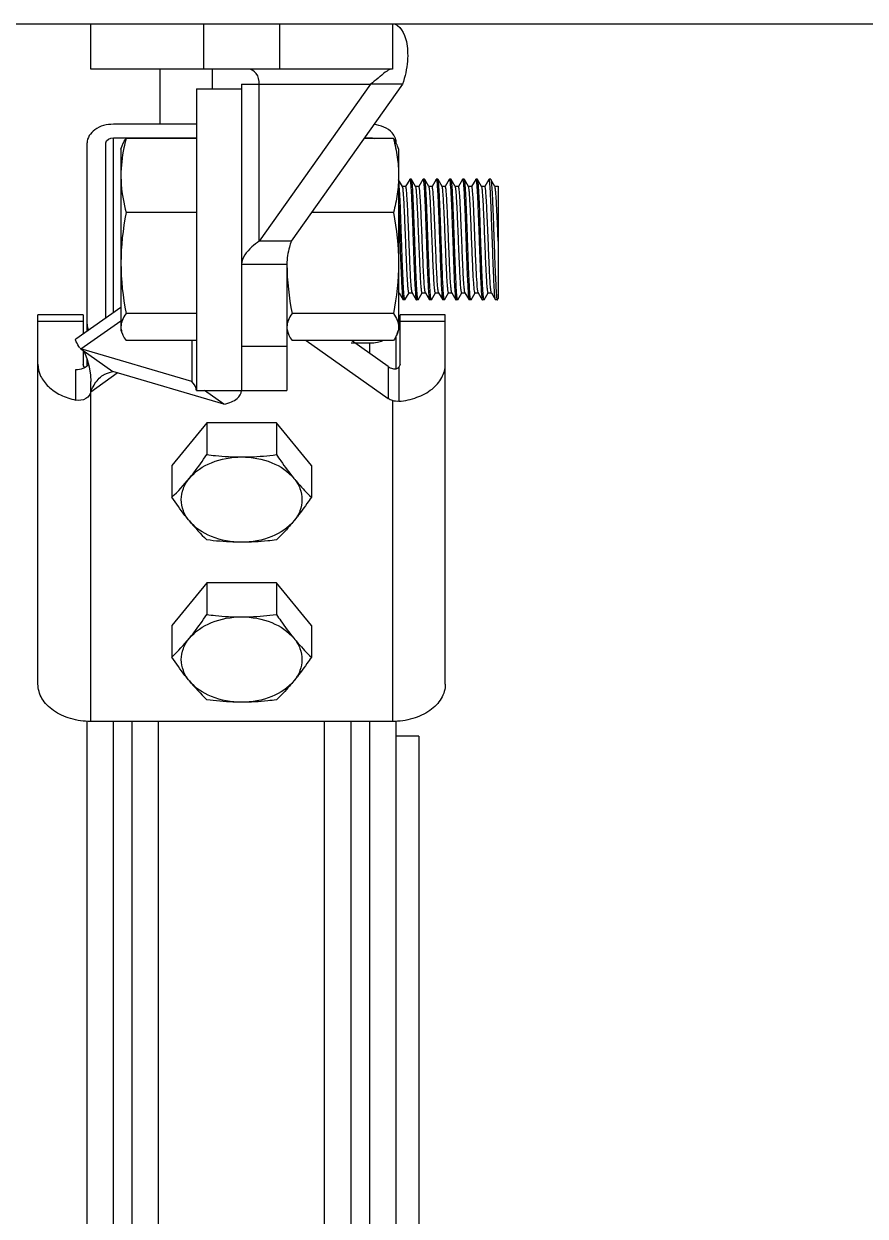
# Model space of a CAD drawing. Extents: x 69728788 to 150676229, y 20333219 to 43663798.
# Drawn here: x 75256178 to 75257111, y 20698950 to 20700272 of the extents above; entities that cross this region are included whole.
import ezdxf

# ---------------------------------------------------------------- set-up
doc = ezdxf.new("R2010")
doc.units = 0
doc.header["$LTSCALE"] = 1000
doc.header["$MEASUREMENT"] = 0
doc.layers.get('0').update_dxf_attribs({"linetype": 'CONTINUOUS'})
doc.layers.add('BZ', color=8, linetype='CONTINUOUS')

# ---------------------------------------------------------------- blocks, each defined once
blk = doc.blocks.new('gfhhrryyfd')
at = {"linetype": 'Continuous'}
for p, q in [((3687307.1, -1749956.2), (3687307.1, -1749906)), ((3687307.1, -1749906), (3687641.6, -1749906)), ((3687432.5, -1749956.2), (3687432.5, -1749906)), ((3687516.2, -1749906), (3687516.2, -1749956.2)), ((3687641.6, -1749906), (3687641.6, -1749956.2)), ((3687641.6, -1749956.2), (3687307.1, -1749956.2)), ((3687383.5, -1749956.2), (3687383.5, -1750017.5)), ((3687441.5, -1749956.2), (3687441.5, -1749978.1)), ((3687424.1, -1749978.1), (3687424.1, -1750312.6)), ((3687424.1, -1749978.1), (3687474.3, -1749978.1)), ((3687474.3, -1749972.9), (3687474.3, -1750312.6)), ((3687474.3, -1749972.9), (3687617.1, -1749972.9)), ((3687617.1, -1749972.9), (3687493.9, -1750147.1)), ((3687493.9, -1750147.1), (3687493.9, -1749972.9)), ((3687652.6, -1749972.9), (3687529.4, -1750147.1)), ((3687652.6, -1749972.9), (3687617.1, -1749972.9)), ((3687424.1, -1750017.5), (3687332.1, -1750017.5)), ((3687332.1, -1750226.2), (3687332.1, -1750032.3)), ((3687332.1, -1750032.3), (3687424.1, -1750032.3)), ((3687424.1, -1750033.4), (3687346.2, -1750033.4)), ((3687642.6, -1750033.4), (3687609.8, -1750033.4)), ((3687610.6, -1750032.3), (3687616.5, -1750032.3)), ((3687616.5, -1750033.4), (3687616.5, -1750032.3)), ((3687302.9, -1750246.9), (3687302.9, -1750038.2)), ((3687323.8, -1750232.1), (3687323.8, -1750038.2)), ((3687340.5, -1750045), (3687341.9, -1750041.3)), ((3687340.5, -1750045), (3687340.5, -1750245.7)), ((3687646.9, -1750041.3), (3687648.3, -1750045)), ((3687648.3, -1750045), (3687648.3, -1750245.7)), ((3687652.6, -1750086.4), (3687648.3, -1750078.9)), ((3687652.7, -1750086.5), (3687652.6, -1750086.4)), ((3687656.2, -1750086.4), (3687652.6, -1750086.4)), ((3687652.8, -1750086.8), (3687652.7, -1750086.5)), ((3687660.6, -1750078.6), (3687656.1, -1750086.4)), ((3687660.6, -1750078.6), (3687660.8, -1750078.4)), ((3687662.6, -1750078.4), (3687660.8, -1750078.4)), ((3687662.7, -1750078.6), (3687662.6, -1750078.4)), ((3687667.2, -1750086.4), (3687662.7, -1750078.6)), ((3687667.3, -1750086.5), (3687667.2, -1750086.4)), ((3687670.8, -1750086.4), (3687667.2, -1750086.4)), ((3687675.2, -1750078.6), (3687670.7, -1750086.4)), ((3687675.2, -1750078.6), (3687675.4, -1750078.4)), ((3687677.2, -1750078.4), (3687675.4, -1750078.4)), ((3687677.4, -1750078.6), (3687677.2, -1750078.4)), ((3687681.9, -1750086.4), (3687677.4, -1750078.6)), ((3687681.9, -1750086.5), (3687681.9, -1750086.4)), ((3687685.4, -1750086.4), (3687681.9, -1750086.4)), ((3687689.9, -1750078.6), (3687685.4, -1750086.4)), ((3687689.9, -1750078.6), (3687690, -1750078.4)), ((3687691.8, -1750078.4), (3687690, -1750078.4)), ((3687692, -1750078.6), (3687691.8, -1750078.4)), ((3687696.5, -1750086.4), (3687692, -1750078.6)), ((3687696.6, -1750086.5), (3687696.5, -1750086.4)), ((3687700.1, -1750086.4), (3687696.5, -1750086.4)), ((3687696.6, -1750086.7), (3687696.6, -1750086.5)), ((3687704.5, -1750078.6), (3687700, -1750086.4)), ((3687704.5, -1750078.6), (3687704.7, -1750078.4)), ((3687706.5, -1750078.4), (3687704.7, -1750078.4)), ((3687706.6, -1750078.6), (3687706.5, -1750078.4)), ((3687711.1, -1750086.4), (3687706.6, -1750078.6)), ((3687711.2, -1750086.5), (3687711.1, -1750086.4)), ((3687714.7, -1750086.4), (3687711.1, -1750086.4)), ((3687719.2, -1750078.6), (3687714.6, -1750086.4)), ((3687719.2, -1750078.6), (3687719.3, -1750078.4)), ((3687721.1, -1750078.4), (3687719.3, -1750078.4)), ((3687721.3, -1750078.6), (3687721.1, -1750078.4)), ((3687725.8, -1750086.4), (3687721.3, -1750078.6)), ((3687725.8, -1750086.5), (3687725.8, -1750086.4)), ((3687729.3, -1750086.4), (3687725.8, -1750086.4)), ((3687733.8, -1750078.6), (3687729.3, -1750086.4)), ((3687733.8, -1750078.6), (3687733.9, -1750078.4)), ((3687735.8, -1750078.4), (3687733.9, -1750078.4)), ((3687735.9, -1750078.6), (3687735.8, -1750078.4)), ((3687740.4, -1750086.4), (3687735.9, -1750078.6)), ((3687740.5, -1750086.5), (3687740.4, -1750086.4)), ((3687744, -1750086.4), (3687740.4, -1750086.4)), ((3687748.4, -1750078.6), (3687743.9, -1750086.4)), ((3687748.6, -1750078.4), (3687748.4, -1750078.6)), ((3687750.4, -1750078.4), (3687748.6, -1750078.4)), ((3687750.4, -1750078.4), (3687750.5, -1750078.6)), ((3687755, -1750086.4), (3687750.5, -1750078.6)), ((3687750.5, -1750078.6), (3687750.6, -1750078.7)), ((3687755.1, -1750086.5), (3687755, -1750086.4)), ((3687758.6, -1750086.4), (3687755, -1750086.4)), ((3687758.7, -1750086.1), (3687758.6, -1750086.3)), ((3687758.7, -1750086.4), (3687758.6, -1750086.4)), ((3687758.7, -1750086.1), (3687758.7, -1750210.7)), ((3687424.1, -1750115.4), (3687346.2, -1750115.4)), ((3687642.6, -1750115.4), (3687551.9, -1750115.4)), ((3687529.4, -1750147.1), (3687493.9, -1750147.1)), ((3687524.5, -1750172.8), (3687474.3, -1750172.8)), ((3687524.5, -1750172.8), (3687524.5, -1750312.6)), ((3687648.3, -1750204.3), (3687648.8, -1750204.3)), ((3687648.7, -1750204.2), (3687648.8, -1750204.3)), ((3687648.8, -1750204.3), (3687653.3, -1750212.1)), ((3687655.4, -1750212.1), (3687659.9, -1750204.3)), ((3687659.8, -1750204.3), (3687663.4, -1750204.3)), ((3687663.3, -1750204.2), (3687663.2, -1750204)), ((3687663.3, -1750204.2), (3687663.4, -1750204.3)), ((3687663.4, -1750204.3), (3687667.9, -1750212.1)), ((3687670, -1750212.1), (3687674.5, -1750204.3)), ((3687674.5, -1750204.3), (3687678, -1750204.3)), ((3687678, -1750204.2), (3687678, -1750204.3)), ((3687678, -1750204.3), (3687682.6, -1750212.1)), ((3687684.7, -1750212.1), (3687689.2, -1750204.3)), ((3687689.1, -1750204.3), (3687692.7, -1750204.3)), ((3687692.6, -1750204.2), (3687692.7, -1750204.3)), ((3687692.7, -1750204.3), (3687697.2, -1750212.1)), ((3687699.3, -1750212.1), (3687703.8, -1750204.3)), ((3687703.7, -1750204.3), (3687707.3, -1750204.3)), ((3687707.2, -1750204.2), (3687707.3, -1750204.3)), ((3687707.3, -1750204.3), (3687711.8, -1750212.1)), ((3687713.9, -1750212.1), (3687718.4, -1750204.3)), ((3687718.4, -1750204.3), (3687721.9, -1750204.3)), ((3687721.9, -1750204.2), (3687721.9, -1750204.3)), ((3687721.9, -1750204.3), (3687726.5, -1750212.1)), ((3687728.6, -1750212.1), (3687733.1, -1750204.3)), ((3687733, -1750204.3), (3687736.6, -1750204.3)), ((3687736.5, -1750204.2), (3687736.1, -1750202.4)), ((3687736.5, -1750204.2), (3687736.6, -1750204.3)), ((3687736.6, -1750204.3), (3687741.1, -1750212.1)), ((3687743.2, -1750212.1), (3687747.7, -1750204.3)), ((3687747.6, -1750204.3), (3687751.2, -1750204.3)), ((3687751.1, -1750204.2), (3687751.2, -1750204.3)), ((3687751.2, -1750204.3), (3687755.7, -1750212.1)), ((3687290.5, -1750255.6), (3687340.5, -1750220.3)), ((3687653.3, -1750212.1), (3687653.4, -1750212.3)), ((3687655.3, -1750212.3), (3687653.4, -1750212.3)), ((3687655.4, -1750212.1), (3687655.3, -1750212.3)), ((3687667.9, -1750212.1), (3687668.1, -1750212.3)), ((3687669.9, -1750212.3), (3687668.1, -1750212.3)), ((3687670, -1750212.1), (3687669.9, -1750212.3)), ((3687682.6, -1750212.1), (3687682.7, -1750212.3)), ((3687684.5, -1750212.3), (3687682.7, -1750212.3)), ((3687684.7, -1750212.1), (3687684.5, -1750212.3)), ((3687697.2, -1750212.1), (3687697.3, -1750212.3)), ((3687699.2, -1750212.3), (3687697.3, -1750212.3)), ((3687699.3, -1750212.1), (3687699.2, -1750212.3)), ((3687711.8, -1750212.1), (3687712, -1750212.3)), ((3687713.8, -1750212.3), (3687712, -1750212.3)), ((3687713.9, -1750212.1), (3687713.8, -1750212.3)), ((3687726.5, -1750212.1), (3687726.6, -1750212.3)), ((3687728.4, -1750212.3), (3687726.6, -1750212.3)), ((3687728.6, -1750212.1), (3687728.4, -1750212.3)), ((3687741.1, -1750212.1), (3687741.2, -1750212.3)), ((3687743.1, -1750212.3), (3687741.2, -1750212.3)), ((3687743.2, -1750212.1), (3687743.1, -1750212.3)), ((3687757.7, -1750212.3), (3687755.9, -1750212.3)), ((3687757.7, -1750212.3), (3687757.9, -1750212.1)), ((3687757.9, -1750212.1), (3687758.7, -1750210.7)), ((3687248.5, -1750638.5), (3687248.5, -1750229)), ((3687298.7, -1750229), (3687248.5, -1750229)), ((3687298.7, -1750229), (3687298.7, -1750249.8)), ((3687424.1, -1750227.3), (3687346.2, -1750227.3)), ((3687642.6, -1750227.3), (3687530.2, -1750227.3)), ((3687649.9, -1750283.6), (3687649.9, -1750229)), ((3687700.1, -1750229), (3687649.9, -1750229)), ((3687700.1, -1750638.5), (3687700.1, -1750229)), ((3687298.7, -1750236.3), (3687248.5, -1750236.3)), ((3687296.1, -1750266.7), (3687340.5, -1750235.3)), ((3687340.5, -1750245.7), (3687341.9, -1750249.4)), ((3687524.5, -1750245.7), (3687525.9, -1750249.4)), ((3687646.9, -1750249.4), (3687648.3, -1750245.7)), ((3687700.1, -1750236.3), (3687649.9, -1750236.3)), ((3687424.1, -1750257.3), (3687346.2, -1750257.3)), ((3687419.2, -1750257.3), (3687419.2, -1750302.8)), ((3687642.6, -1750257.3), (3687530.2, -1750257.3)), ((3687545.8, -1750257.3), (3687636.7, -1750321.6)), ((3687595.6, -1750260), (3687616.5, -1750260)), ((3687636.7, -1750286.1), (3687596, -1750257.3)), ((3687616.5, -1750271.8), (3687616.5, -1750260)), ((3687645.8, -1750288.5), (3687645.8, -1750252)), ((3687296.1, -1750266.7), (3687331.5, -1750291.8)), ((3687419.2, -1750302.8), (3687296.1, -1750266.7)), ((3687298.7, -1750268.6), (3687298.7, -1750283.6)), ((3687474.3, -1750263.6), (3687524.5, -1750263.6)), ((3687302.9, -1750285.5), (3687302.9, -1750278.1)), ((3687302.9, -1750278.2), (3687305.2, -1750286.5)), ((3687636.7, -1750286.1), (3687636.7, -1750321.6)), ((3687290.4, -1750323.3), (3687290.4, -1750289.5)), ((3687307, -1750314.1), (3687336.4, -1750293.3)), ((3687454.7, -1750327.9), (3687331.5, -1750291.8)), ((3687648.5, -1750286.9), (3687648.5, -1750324.7)), ((3687307, -1750679.9), (3687307, -1750302.8)), ((3687424.1, -1750312.6), (3687524.5, -1750312.6)), ((3687454.7, -1750327.9), (3687433.1, -1750312.6)), ((3687641.6, -1750324), (3687641.6, -1750679.9)), ((3687435.7, -1750348.7), (3687397.1, -1750396)), ((3687435.7, -1750348.7), (3687435.7, -1750383.9)), ((3687512.9, -1750348.7), (3687435.7, -1750348.7)), ((3687512.9, -1750348.7), (3687512.9, -1750383.9)), ((3687551.6, -1750396), (3687512.9, -1750348.7)), ((3687397.1, -1750396), (3687397.1, -1750431.2)), ((3687551.6, -1750396), (3687551.6, -1750431.2)), ((3687435.7, -1750526.1), (3687397.1, -1750573.4)), ((3687435.7, -1750526.1), (3687435.7, -1750561.3)), ((3687512.9, -1750526.1), (3687435.7, -1750526.1)), ((3687512.9, -1750526.1), (3687512.9, -1750561.3)), ((3687551.6, -1750573.4), (3687512.9, -1750526.1)), ((3687397.1, -1750573.4), (3687397.1, -1750608.6)), ((3687551.6, -1750573.4), (3687551.6, -1750608.6)), ((3687302.9, -1752588), (3687302.9, -1750679.9)), ((3687641.6, -1750679.9), (3687307, -1750679.9)), ((3687332.1, -1752588.9), (3687332.1, -1750679.9)), ((3687353, -1752588.9), (3687353, -1750679.9)), ((3687382.3, -1752588.9), (3687382.3, -1750679.9)), ((3687566.3, -1752588.9), (3687566.3, -1750679.9)), ((3687595.6, -1752588.9), (3687595.6, -1750679.9)), ((3687616.5, -1752588.9), (3687616.5, -1750679.9)), ((3687645.8, -1752588), (3687645.8, -1750679.9)), ((3687670.9, -1750696.2), (3687645.8, -1750696.2)), ((3687670.9, -1750696.2), (3687670.9, -1752528.3))]:
    blk.add_line(p, q, dxfattribs=at)
for points in [[(3687299.1, -1750268.9), (3687300.4, -1750271.5), (3687302.9, -1750278.2)], [(3687305.2, -1750286.5), (3687306.7, -1750295.9), (3687307, -1750302.8)]]:
    blk.add_lwpolyline(points, dxfattribs=at)
for centre, radius, start, end in [((3687629.8, -1750038.5), 16, 17.8947, 22.1691), ((3687358.6, -1750220), 78, 215.5714, 216.7651), ((3687291.8, -1750270.9), 18.4, 292.244, 297.8329), ((3687292.3, -1750271.9), 17.3, 297.8753, 299.7704), ((3687229.6, -1750257.7), 241.1, 313.9914, 320.7735), ((3687603.2, -1750305), 241.1, 219.2265, 226.0086), ((3687229.6, -1750435.1), 241.1, 313.9914, 320.7735), ((3687603.2, -1750482.4), 241.1, 219.2265, 226.0086)]:
    blk.add_arc(centre, radius, start, end, dxfattribs=at)
for points, knots in [([(3687641.6, -1749906), (3687649.9, -1749906), (3687656.9, -1749921.4), (3687658.5, -1749936), (3687658.3, -1749952.3), (3687655.5, -1749964.7), (3687652.6, -1749972.9)], [0, 0, 0, 0, 0.34128, 0.481725, 0.640517, 1, 1, 1, 1]), ([(3687493.9, -1749972.9), (3687493.9, -1749968.8), (3687492.4, -1749961.2), (3687485.3, -1749956.2), (3687482.1, -1749956.2)], [0, 0, 0, 0, 0.55976, 1, 1, 1, 1]), ([(3687641.6, -1749956.2), (3687639.4, -1749956.2), (3687634.3, -1749958.7), (3687630.3, -1749962.3), (3687627.9, -1749964.4)], [0, 0, 0, 0, 0.400704, 1, 1, 1, 1]), ([(3687627.9, -1749964.4), (3687627.1, -1749965), (3687623.6, -1749968), (3687620, -1749970.8), (3687617.1, -1749972.9)], [0, 0, 0, 0, 0.226541, 1, 1, 1, 1]), ([(3687332.1, -1750017.5), (3687324.9, -1750017.5), (3687311.6, -1750020.2), (3687302.9, -1750032.5), (3687302.9, -1750038.2)], [0, 0, 0, 0, 0.559767, 1, 1, 1, 1]), ([(3687644.6, -1750032.5), (3687643.8, -1750030.5), (3687638.4, -1750022.3), (3687628.3, -1750018.5), (3687620.9, -1750017.7)], [0, 0, 0, 0, 0.221061, 1, 1, 1, 1]), ([(3687346.2, -1750033.4), (3687345.3, -1750036.8), (3687342.1, -1750050.2), (3687340.5, -1750064.1), (3687340.5, -1750074.4)], [0, 0, 0, 0, 0.252048, 1, 1, 1, 1]), ([(3687341.8, -1750041.4), (3687342.1, -1750040.7), (3687343.2, -1750037.9), (3687344.8, -1750035.3), (3687346.2, -1750033.4)], [0, 0, 0, 0, 0.238306, 1, 1, 1, 1]), ([(3687647, -1750041.4), (3687646.7, -1750040.7), (3687645.6, -1750037.9), (3687644, -1750035.3), (3687642.6, -1750033.4)], [0, 0, 0, 0, 0.238306, 1, 1, 1, 1]), ([(3687642.6, -1750033.4), (3687644.4, -1750040.1), (3687647.2, -1750053.7), (3687648.3, -1750067.5), (3687648.3, -1750074.4)], [0, 0, 0, 0, 0.502209, 1, 1, 1, 1]), ([(3687645.8, -1750038.2), (3687645.8, -1750037.4), (3687645.6, -1750035.9), (3687645.3, -1750034.3), (3687645, -1750033.6)], [0, 0, 0, 0, 0.496614, 1, 1, 1, 1]), ([(3687340.5, -1750074.4), (3687340.5, -1750077.8), (3687341, -1750091.6), (3687343.6, -1750105.3), (3687346.2, -1750115.4)], [0, 0, 0, 0, 0.248826, 1, 1, 1, 1]), ([(3687648.3, -1750074.4), (3687648.3, -1750081.3), (3687647.2, -1750095.1), (3687644.4, -1750108.6), (3687642.6, -1750115.4)], [0, 0, 0, 0, 0.497791, 1, 1, 1, 1]), ([(3687653.4, -1750192.7), (3687652.9, -1750182.1), (3687652.3, -1750165.3), (3687651.5, -1750142.6), (3687650.9, -1750124.9), (3687650.3, -1750108.8), (3687649.7, -1750095.5), (3687649.1, -1750086.6), (3687648.7, -1750081.6), (3687648.4, -1750079.8), (3687648.3, -1750079.2)], [0, 0, 0, 0, 0.280313, 0.441626, 0.601058, 0.746568, 0.867171, 0.953784, 0.982215, 1, 1, 1, 1]), ([(3687659.8, -1750204.3), (3687659.7, -1750204.3), (3687659.5, -1750203.8), (3687659.3, -1750203.1), (3687659.1, -1750201.8), (3687658.9, -1750200), (3687658.7, -1750197.7), (3687658.4, -1750193.7), (3687658, -1750187.7), (3687657.6, -1750179.5), (3687657.2, -1750170), (3687656.7, -1750159.6), (3687656.3, -1750148.7), (3687655.9, -1750137.7), (3687655.4, -1750127), (3687655, -1750116.9), (3687654.6, -1750107.9), (3687654.1, -1750100.2), (3687653.7, -1750094.1), (3687653.3, -1750089.8), (3687653, -1750087.5), (3687652.8, -1750086.8)], [0, 0, 0, 0, 0.002911, 0.009851, 0.021077, 0.036552, 0.056152, 0.079719, 0.137881, 0.208992, 0.29053, 0.379595, 0.473019, 0.567477, 0.659607, 0.74613, 0.82397, 0.89036, 0.94295, 0.979899, 1, 1, 1, 1]), ([(3687663.2, -1750204), (3687663, -1750203.3), (3687662.7, -1750201.2), (3687662.3, -1750197), (3687661.9, -1750191), (3687661.4, -1750183.3), (3687661, -1750174.3), (3687660.6, -1750164.2), (3687660.1, -1750153.5), (3687659.7, -1750142.4), (3687659.3, -1750131.5), (3687658.8, -1750121), (3687658.4, -1750111.5), (3687658, -1750103.1), (3687657.6, -1750097.1), (3687657.3, -1750093.1), (3687657.1, -1750090.8), (3687656.9, -1750088.9), (3687656.6, -1750087.6), (3687656.5, -1750086.9), (3687656.3, -1750086.4), (3687656.2, -1750086.4)], [0, 0, 0, 0, 0.018814, 0.054691, 0.106467, 0.172314, 0.249877, 0.336373, 0.428694, 0.52352, 0.617441, 0.707082, 0.789219, 0.860904, 0.919566, 0.943342, 0.96312, 0.978736, 0.990065, 0.997067, 1, 1, 1, 1]), ([(3687660.8, -1750078.4), (3687660.8, -1750078.4), (3687661, -1750078.8), (3687661.1, -1750079.3), (3687661.3, -1750080.2), (3687661.5, -1750082.1), (3687661.8, -1750085.3), (3687662.2, -1750090.1), (3687662.5, -1750096.1), (3687662.8, -1750103.2), (3687663.2, -1750111.2), (3687663.6, -1750123.2), (3687664.2, -1750139), (3687664.8, -1750158), (3687665.5, -1750176), (3687666, -1750187.4), (3687666.2, -1750192.7)], [0, 0, 0, 0, 0.00218, 0.007156, 0.015174, 0.026244, 0.057342, 0.099842, 0.152844, 0.215209, 0.285592, 0.362474, 0.528996, 0.700446, 0.862075, 1, 1, 1, 1]), ([(3687668.1, -1750192.7), (3687667.8, -1750187.6), (3687667.3, -1750176.5), (3687666.7, -1750159), (3687666.1, -1750140.4), (3687665.4, -1750122.3), (3687664.9, -1750108.1), (3687664.4, -1750098), (3687664.1, -1750091.8), (3687663.8, -1750086.8), (3687663.5, -1750082.9), (3687663.1, -1750080.3), (3687662.9, -1750078.9), (3687662.7, -1750078.6)], [0, 0, 0, 0, 0.134252, 0.291372, 0.458537, 0.622096, 0.768683, 0.831794, 0.886343, 0.931217, 0.965509, 0.98855, 1, 1, 1, 1]), ([(3687674.5, -1750204.3), (3687674.3, -1750204.3), (3687674.1, -1750203.8), (3687674, -1750203.1), (3687673.7, -1750201.7), (3687673.5, -1750199.9), (3687673.3, -1750197.5), (3687673, -1750193.4), (3687672.6, -1750187.2), (3687672.2, -1750178.7), (3687671.8, -1750169), (3687671.3, -1750158.4), (3687670.9, -1750147.3), (3687670.4, -1750136.2), (3687670, -1750125.4), (3687669.6, -1750115.3), (3687669.1, -1750106.3), (3687668.7, -1750098.8), (3687668.3, -1750093), (3687667.9, -1750089.3), (3687667.6, -1750087.4), (3687667.4, -1750086.7), (3687667.3, -1750086.5)], [0, 0, 0, 0, 0.002979, 0.01011, 0.021658, 0.037569, 0.057721, 0.081935, 0.141647, 0.214533, 0.297928, 0.388772, 0.483731, 0.57932, 0.672029, 0.758454, 0.835426, 0.900125, 0.95019, 0.983823, 0.99411, 1, 1, 1, 1]), ([(3687678, -1750204.2), (3687677.8, -1750204), (3687677.7, -1750203.3), (3687677.3, -1750201.4), (3687677, -1750197.7), (3687676.6, -1750191.9), (3687676.1, -1750184.4), (3687675.7, -1750175.4), (3687675.3, -1750165.3), (3687674.8, -1750154.5), (3687674.4, -1750143.4), (3687673.9, -1750132.3), (3687673.5, -1750121.7), (3687673.1, -1750112), (3687672.6, -1750103.5), (3687672.3, -1750097.3), (3687671.9, -1750093.2), (3687671.7, -1750090.8), (3687671.5, -1750089), (3687671.3, -1750087.6), (3687671.1, -1750086.9), (3687670.9, -1750086.4), (3687670.8, -1750086.4)], [0, 0, 0, 0, 0.005873, 0.016149, 0.049758, 0.099805, 0.164491, 0.241456, 0.327881, 0.420594, 0.516191, 0.611162, 0.702019, 0.785427, 0.858327, 0.918049, 0.942268, 0.962424, 0.978339, 0.989888, 0.997021, 1, 1, 1, 1]), ([(3687675.4, -1750078.4), (3687675.5, -1750078.4), (3687675.6, -1750078.8), (3687675.8, -1750079.3), (3687675.9, -1750080.2), (3687676.2, -1750082.1), (3687676.5, -1750085.3), (3687676.8, -1750090.1), (3687677.1, -1750096.1), (3687677.5, -1750103.2), (3687677.8, -1750111.2), (3687678.3, -1750123.2), (3687678.8, -1750139), (3687679.5, -1750158), (3687680.1, -1750176), (3687680.6, -1750187.4), (3687680.9, -1750192.7)], [0, 0, 0, 0, 0.002174, 0.007143, 0.015154, 0.026218, 0.057307, 0.099799, 0.152794, 0.215155, 0.285537, 0.362422, 0.52895, 0.70041, 0.86206, 1, 1, 1, 1]), ([(3687682.7, -1750192.7), (3687682.4, -1750187.6), (3687682, -1750176.5), (3687681.3, -1750159), (3687680.7, -1750140.4), (3687680.1, -1750122.3), (3687679.5, -1750108.1), (3687679, -1750098), (3687678.7, -1750091.8), (3687678.4, -1750086.8), (3687678.1, -1750082.9), (3687677.7, -1750080.3), (3687677.6, -1750078.9), (3687677.4, -1750078.6)], [0, 0, 0, 0, 0.134248, 0.291362, 0.458527, 0.622086, 0.768676, 0.831791, 0.886342, 0.931217, 0.965509, 0.988549, 1, 1, 1, 1]), ([(3687689.1, -1750204.3), (3687689, -1750204.3), (3687688.8, -1750203.8), (3687688.6, -1750203.1), (3687688.4, -1750201.7), (3687688.2, -1750199.9), (3687688, -1750197.5), (3687687.6, -1750193.4), (3687687.3, -1750187.2), (3687686.8, -1750178.7), (3687686.4, -1750169), (3687686, -1750158.4), (3687685.5, -1750147.3), (3687685.1, -1750136.2), (3687684.6, -1750125.4), (3687684.2, -1750115.3), (3687683.8, -1750106.3), (3687683.3, -1750098.8), (3687682.9, -1750093), (3687682.6, -1750089.3), (3687682.2, -1750087.4), (3687682.1, -1750086.7), (3687681.9, -1750086.5)], [0, 0, 0, 0, 0.002978, 0.01011, 0.021657, 0.037569, 0.057721, 0.081935, 0.141646, 0.214533, 0.297927, 0.388772, 0.483732, 0.579321, 0.67203, 0.758455, 0.835427, 0.900125, 0.95019, 0.983823, 0.994113, 1, 1, 1, 1]), ([(3687692.6, -1750204.2), (3687692.5, -1750204), (3687692.3, -1750203.3), (3687692, -1750201.4), (3687691.6, -1750197.7), (3687691.2, -1750191.9), (3687690.8, -1750184.4), (3687690.3, -1750175.4), (3687689.9, -1750165.3), (3687689.5, -1750154.5), (3687689, -1750143.4), (3687688.6, -1750132.3), (3687688.1, -1750121.7), (3687687.7, -1750112), (3687687.3, -1750103.5), (3687686.9, -1750097.3), (3687686.6, -1750093.2), (3687686.4, -1750090.8), (3687686.1, -1750089), (3687685.9, -1750087.6), (3687685.8, -1750086.9), (3687685.6, -1750086.4), (3687685.4, -1750086.4)], [0, 0, 0, 0, 0.005876, 0.016149, 0.049759, 0.099805, 0.164492, 0.241457, 0.327882, 0.420595, 0.516191, 0.611162, 0.702019, 0.785427, 0.858326, 0.918049, 0.942268, 0.962424, 0.978338, 0.989888, 0.99702, 1, 1, 1, 1]), ([(3687690, -1750078.4), (3687690.1, -1750078.4), (3687690.3, -1750078.8), (3687690.4, -1750079.3), (3687690.6, -1750080.2), (3687690.8, -1750082.1), (3687691.1, -1750085.3), (3687691.4, -1750090.1), (3687691.8, -1750096.1), (3687692.1, -1750103.2), (3687692.4, -1750111.2), (3687692.9, -1750123.2), (3687693.5, -1750139), (3687694.1, -1750158), (3687694.8, -1750176), (3687695.3, -1750187.4), (3687695.5, -1750192.7)], [0, 0, 0, 0, 0.002175, 0.007145, 0.015158, 0.026223, 0.057313, 0.099807, 0.152805, 0.215171, 0.285555, 0.36244, 0.528965, 0.700426, 0.862068, 1, 1, 1, 1]), ([(3687697.3, -1750192.7), (3687697.1, -1750187.6), (3687696.6, -1750176.5), (3687696, -1750159), (3687695.3, -1750140.4), (3687694.7, -1750122.3), (3687694.1, -1750108.1), (3687693.7, -1750098), (3687693.4, -1750091.8), (3687693, -1750086.8), (3687692.7, -1750082.9), (3687692.4, -1750080.3), (3687692.2, -1750078.9), (3687692, -1750078.6)], [0, 0, 0, 0, 0.134249, 0.291369, 0.458531, 0.622086, 0.768675, 0.831789, 0.886339, 0.931214, 0.965507, 0.988549, 1, 1, 1, 1]), ([(3687703.7, -1750204.3), (3687703.6, -1750204.3), (3687703.4, -1750203.8), (3687703.2, -1750203.1), (3687703, -1750201.7), (3687702.8, -1750199.9), (3687702.6, -1750197.6), (3687702.3, -1750193.6), (3687701.9, -1750187.5), (3687701.5, -1750179.1), (3687701.1, -1750169.6), (3687700.6, -1750159.1), (3687700.2, -1750148.1), (3687699.7, -1750137.1), (3687699.3, -1750126.3), (3687698.9, -1750116.2), (3687698.4, -1750107.2), (3687698, -1750099.6), (3687697.6, -1750093.6), (3687697.2, -1750089.5), (3687696.9, -1750087.3), (3687696.6, -1750086.7)], [0, 0, 0, 0, 0.00294, 0.009963, 0.021326, 0.036989, 0.056826, 0.080671, 0.139499, 0.211374, 0.29371, 0.383542, 0.477628, 0.572576, 0.664959, 0.751445, 0.828916, 0.894583, 0.946089, 0.981611, 1, 1, 1, 1]), ([(3687707.1, -1750203.9), (3687706.9, -1750203.1), (3687706.6, -1750200.8), (3687706.1, -1750196.5), (3687705.7, -1750190.4), (3687705.3, -1750182.6), (3687704.9, -1750173.6), (3687704.5, -1750163.5), (3687704, -1750152.8), (3687703.6, -1750141.8), (3687703.2, -1750131), (3687702.7, -1750120.6), (3687702.3, -1750111.2), (3687701.9, -1750102.9), (3687701.5, -1750096.9), (3687701.2, -1750093), (3687701, -1750090.7), (3687700.8, -1750088.9), (3687700.5, -1750087.6), (3687700.4, -1750086.9), (3687700.2, -1750086.4), (3687700.1, -1750086.4)], [0, 0, 0, 0, 0.020522, 0.05782, 0.110674, 0.177241, 0.25517, 0.341702, 0.433769, 0.528107, 0.621369, 0.710247, 0.791589, 0.862513, 0.920514, 0.944012, 0.963555, 0.978984, 0.990176, 0.997096, 1, 1, 1, 1]), ([(3687704.7, -1750078.4), (3687704.7, -1750078.4), (3687704.9, -1750078.8), (3687705, -1750079.3), (3687705.2, -1750080.2), (3687705.4, -1750082.1), (3687705.7, -1750085.3), (3687706.1, -1750090.1), (3687706.4, -1750096.1), (3687706.7, -1750103.2), (3687707.1, -1750111.2), (3687707.5, -1750123.2), (3687708.1, -1750139), (3687708.8, -1750158), (3687709.4, -1750176), (3687709.9, -1750187.4), (3687710.1, -1750192.7)], [0, 0, 0, 0, 0.002179, 0.007154, 0.015171, 0.02624, 0.057337, 0.099835, 0.152836, 0.215199, 0.285581, 0.362463, 0.528986, 0.700438, 0.862072, 1, 1, 1, 1]), ([(3687712, -1750192.7), (3687711.7, -1750187.6), (3687711.3, -1750176.5), (3687710.6, -1750159), (3687710, -1750140.4), (3687709.3, -1750122.3), (3687708.8, -1750108.1), (3687708.3, -1750098), (3687708, -1750091.8), (3687707.7, -1750086.8), (3687707.4, -1750082.9), (3687707, -1750080.3), (3687706.8, -1750078.9), (3687706.6, -1750078.6)], [0, 0, 0, 0, 0.134251, 0.29137, 0.458536, 0.622096, 0.768683, 0.831794, 0.886344, 0.931218, 0.96551, 0.98855, 1, 1, 1, 1]), ([(3687718.4, -1750204.3), (3687718.2, -1750204.3), (3687718.1, -1750203.8), (3687717.9, -1750203.1), (3687717.7, -1750201.7), (3687717.4, -1750199.9), (3687717.2, -1750197.5), (3687716.9, -1750193.4), (3687716.5, -1750187.2), (3687716.1, -1750178.7), (3687715.7, -1750169), (3687715.2, -1750158.4), (3687714.8, -1750147.3), (3687714.3, -1750136.2), (3687713.9, -1750125.4), (3687713.5, -1750115.3), (3687713, -1750106.3), (3687712.6, -1750098.8), (3687712.2, -1750093), (3687711.8, -1750089.3), (3687711.5, -1750087.4), (3687711.3, -1750086.7), (3687711.2, -1750086.5)], [0, 0, 0, 0, 0.002979, 0.01011, 0.021658, 0.037569, 0.057721, 0.081935, 0.141647, 0.214533, 0.297928, 0.388772, 0.483732, 0.57932, 0.672029, 0.758455, 0.835426, 0.900125, 0.95019, 0.983823, 0.994111, 1, 1, 1, 1]), ([(3687721.9, -1750204.2), (3687721.8, -1750204), (3687721.6, -1750203.3), (3687721.3, -1750201.4), (3687720.9, -1750197.7), (3687720.5, -1750191.9), (3687720, -1750184.4), (3687719.6, -1750175.4), (3687719.2, -1750165.3), (3687718.7, -1750154.5), (3687718.3, -1750143.4), (3687717.8, -1750132.3), (3687717.4, -1750121.7), (3687717, -1750112), (3687716.5, -1750103.5), (3687716.2, -1750097.3), (3687715.8, -1750093.2), (3687715.6, -1750090.8), (3687715.4, -1750089), (3687715.2, -1750087.6), (3687715, -1750086.9), (3687714.8, -1750086.4), (3687714.7, -1750086.4)], [0, 0, 0, 0, 0.005874, 0.016149, 0.049759, 0.099805, 0.164491, 0.241457, 0.327881, 0.420594, 0.516191, 0.611162, 0.702019, 0.785427, 0.858327, 0.918049, 0.942268, 0.962424, 0.978338, 0.989888, 0.997021, 1, 1, 1, 1]), ([(3687719.3, -1750078.4), (3687719.4, -1750078.4), (3687719.5, -1750078.8), (3687719.7, -1750079.3), (3687719.8, -1750080.2), (3687720.1, -1750082.1), (3687720.4, -1750085.3), (3687720.7, -1750090.1), (3687721, -1750096.1), (3687721.4, -1750103.2), (3687721.7, -1750111.2), (3687722.2, -1750123.2), (3687722.7, -1750139), (3687723.4, -1750158), (3687724, -1750176), (3687724.5, -1750187.4), (3687724.8, -1750192.7)], [0, 0, 0, 0, 0.002173, 0.00714, 0.01515, 0.026213, 0.0573, 0.09979, 0.152784, 0.215145, 0.285528, 0.362414, 0.528942, 0.700406, 0.862059, 1, 1, 1, 1]), ([(3687726.6, -1750192.7), (3687726.4, -1750187.6), (3687725.9, -1750176.5), (3687725.3, -1750159), (3687724.6, -1750140.4), (3687724, -1750122.3), (3687723.4, -1750108.1), (3687723, -1750098), (3687722.6, -1750091.8), (3687722.3, -1750086.8), (3687722, -1750082.9), (3687721.7, -1750080.3), (3687721.5, -1750078.9), (3687721.3, -1750078.6)], [0, 0, 0, 0, 0.134247, 0.291362, 0.458526, 0.622082, 0.768672, 0.831787, 0.88634, 0.931215, 0.965508, 0.988549, 1, 1, 1, 1]), ([(3687732.4, -1750202.4), (3687732, -1750199.5), (3687731.4, -1750191.7), (3687730.7, -1750177.8), (3687729.9, -1750159.8), (3687729.1, -1750140), (3687728.5, -1750123.6), (3687727.9, -1750111.3), (3687727.5, -1750103.6), (3687727.1, -1750097.1), (3687726.7, -1750092.1), (3687726.4, -1750088.9), (3687726.1, -1750087.3), (3687725.9, -1750086.7), (3687725.8, -1750086.5)], [0, 0, 0, 0, 0.074943, 0.200842, 0.362373, 0.539776, 0.711331, 0.788253, 0.85604, 0.912609, 0.95623, 0.985597, 0.994677, 1, 1, 1, 1]), ([(3687736.1, -1750202.4), (3687735.6, -1750199.4), (3687735.1, -1750191.4), (3687734.3, -1750176.9), (3687733.5, -1750158.3), (3687732.8, -1750141.4), (3687732.3, -1750127.6), (3687731.9, -1750118), (3687731.5, -1750109.2), (3687731.1, -1750101.5), (3687730.7, -1750095.4), (3687730.3, -1750091.2), (3687730, -1750088.7), (3687729.8, -1750087.5), (3687729.6, -1750086.8), (3687729.5, -1750086.4), (3687729.3, -1750086.4)], [0, 0, 0, 0, 0.077318, 0.207666, 0.3744, 0.556123, 0.645307, 0.729501, 0.805982, 0.872279, 0.926255, 0.966184, 0.980475, 0.990844, 0.997262, 1, 1, 1, 1]), ([(3687733.9, -1750078.4), (3687734, -1750078.4), (3687734.2, -1750078.8), (3687734.3, -1750079.3), (3687734.5, -1750080.2), (3687734.7, -1750082.1), (3687735, -1750085.3), (3687735.3, -1750090.1), (3687735.7, -1750096.1), (3687736, -1750103.2), (3687736.3, -1750111.2), (3687736.8, -1750123.2), (3687737.4, -1750139), (3687738, -1750158), (3687738.7, -1750176), (3687739.2, -1750187.4), (3687739.4, -1750192.7)], [0, 0, 0, 0, 0.002177, 0.007149, 0.015163, 0.02623, 0.057323, 0.099818, 0.152818, 0.215183, 0.285568, 0.362452, 0.528976, 0.700434, 0.862071, 1, 1, 1, 1]), ([(3687741.2, -1750192.7), (3687741, -1750187.6), (3687740.5, -1750176.5), (3687739.9, -1750159), (3687739.2, -1750140.4), (3687738.6, -1750122.3), (3687738.1, -1750108.1), (3687737.6, -1750098), (3687737.3, -1750091.8), (3687736.9, -1750086.8), (3687736.6, -1750082.9), (3687736.3, -1750080.3), (3687736.1, -1750078.9), (3687735.9, -1750078.6)], [0, 0, 0, 0, 0.134252, 0.291372, 0.458534, 0.62209, 0.768678, 0.831791, 0.88634, 0.931215, 0.965508, 0.988549, 1, 1, 1, 1]), ([(3687747.6, -1750204.3), (3687747.5, -1750204.3), (3687747.3, -1750203.8), (3687747.2, -1750203.1), (3687746.9, -1750201.7), (3687746.7, -1750199.9), (3687746.5, -1750197.5), (3687746.2, -1750193.4), (3687745.8, -1750187.2), (3687745.4, -1750178.7), (3687744.9, -1750169), (3687744.5, -1750158.4), (3687744.1, -1750147.3), (3687743.6, -1750136.2), (3687743.2, -1750125.4), (3687742.7, -1750115.3), (3687742.3, -1750106.3), (3687741.9, -1750098.8), (3687741.4, -1750093), (3687741.1, -1750089.3), (3687740.8, -1750087.4), (3687740.6, -1750086.7), (3687740.5, -1750086.5)], [0, 0, 0, 0, 0.002979, 0.01011, 0.021658, 0.037569, 0.057721, 0.081935, 0.141647, 0.214533, 0.297928, 0.388772, 0.483731, 0.57932, 0.672029, 0.758454, 0.835426, 0.900125, 0.95019, 0.983823, 0.99411, 1, 1, 1, 1]), ([(3687751.1, -1750204.2), (3687751, -1750204), (3687750.9, -1750203.3), (3687750.5, -1750201.4), (3687750.2, -1750197.7), (3687749.7, -1750191.9), (3687749.3, -1750184.4), (3687748.9, -1750175.4), (3687748.4, -1750165.3), (3687748, -1750154.5), (3687747.6, -1750143.4), (3687747.1, -1750132.3), (3687746.7, -1750121.7), (3687746.2, -1750112), (3687745.8, -1750103.5), (3687745.4, -1750097.3), (3687745.1, -1750093.2), (3687744.9, -1750090.8), (3687744.7, -1750089), (3687744.5, -1750087.6), (3687744.3, -1750086.9), (3687744.1, -1750086.4), (3687744, -1750086.4)], [0, 0, 0, 0, 0.005876, 0.016149, 0.049759, 0.099805, 0.164492, 0.241457, 0.327882, 0.420595, 0.516192, 0.611162, 0.702019, 0.785427, 0.858326, 0.918049, 0.942268, 0.962424, 0.978338, 0.989888, 0.99702, 1, 1, 1, 1]), ([(3687755.7, -1750212.1), (3687755.6, -1750211.9), (3687755.5, -1750211.2), (3687755.3, -1750209.9), (3687755, -1750208), (3687754.7, -1750204.4), (3687754.3, -1750198.4), (3687753.9, -1750189.9), (3687753.5, -1750179.8), (3687753, -1750168.3), (3687752.6, -1750156), (3687752.2, -1750143.4), (3687751.7, -1750130.8), (3687751.3, -1750118.7), (3687750.8, -1750107.6), (3687750.4, -1750097.9), (3687750, -1750090.9), (3687749.7, -1750086.2), (3687749.5, -1750083.5), (3687749.3, -1750081.4), (3687749.1, -1750079.8), (3687748.9, -1750079), (3687748.7, -1750078.4), (3687748.6, -1750078.4)], [0, 0, 0, 0, 0.005461, 0.015369, 0.029712, 0.048378, 0.097984, 0.162392, 0.239234, 0.32568, 0.418537, 0.514379, 0.609666, 0.700878, 0.784648, 0.857887, 0.917894, 0.942228, 0.962473, 0.978452, 0.990029, 0.997146, 1, 1, 1, 1]), ([(3687750.6, -1750078.7), (3687750.7, -1750078.9), (3687750.9, -1750079.7), (3687751.2, -1750082), (3687751.5, -1750086.3), (3687752, -1750093), (3687752.4, -1750101.6), (3687752.8, -1750111.8), (3687753.3, -1750123.3), (3687753.7, -1750135.5), (3687754.1, -1750148.1), (3687754.6, -1750160.6), (3687755, -1750172.5), (3687755.5, -1750183.5), (3687755.9, -1750193.1), (3687756.3, -1750200), (3687756.6, -1750204.6), (3687756.8, -1750207.3), (3687757, -1750209.3), (3687757.2, -1750210.9), (3687757.4, -1750211.7), (3687757.6, -1750212.3), (3687757.7, -1750212.3)], [0, 0, 0, 0, 0.006475, 0.017345, 0.052019, 0.102898, 0.168161, 0.245445, 0.331943, 0.424513, 0.519786, 0.6143, 0.704615, 0.787448, 0.85979, 0.919015, 0.943021, 0.962988, 0.978745, 0.990161, 0.99718, 1, 1, 1, 1]), ([(3687758.7, -1750147.1), (3687758.4, -1750139.7), (3687758, -1750128.9), (3687757.4, -1750115.2), (3687756.9, -1750106.2), (3687756.5, -1750098.7), (3687756.1, -1750092.9), (3687755.7, -1750089.3), (3687755.4, -1750087.4), (3687755.2, -1750086.7), (3687755.1, -1750086.5)], [0, 0, 0, 0, 0.365048, 0.532447, 0.681469, 0.806694, 0.90358, 0.968671, 0.988591, 1, 1, 1, 1]), ([(3687648.3, -1750105.5), (3687648.6, -1750112.6), (3687649.7, -1750141.6), (3687650.5, -1750170.7), (3687651.6, -1750192.7)], [0, 0, 0, 0, 0.243471, 1, 1, 1, 1]), ([(3687493.9, -1750147.1), (3687491, -1750149.1), (3687482.5, -1750155.5), (3687474.3, -1750165.4), (3687474.3, -1750172.8)], [0, 0, 0, 0, 0.32007, 1, 1, 1, 1]), ([(3687529.4, -1750147.1), (3687528.6, -1750149.3), (3687525.9, -1750157.6), (3687524.5, -1750166.3), (3687524.5, -1750172.8)], [0, 0, 0, 0, 0.257441, 1, 1, 1, 1]), ([(3687651.6, -1750192.7), (3687651.7, -1750195.2), (3687652, -1750199.8), (3687652.3, -1750205.1), (3687652.6, -1750208.4), (3687652.8, -1750210.1), (3687653, -1750211.3), (3687653.2, -1750211.9), (3687653.3, -1750212.1)], [0, 0, 0, 0, 0.396699, 0.701381, 0.816026, 0.904317, 0.965635, 1, 1, 1, 1]), ([(3687655.3, -1750212.3), (3687655.1, -1750212.3), (3687654.9, -1750211.7), (3687654.8, -1750210.8), (3687654.5, -1750209.2), (3687654.3, -1750207), (3687654.1, -1750204.2), (3687653.8, -1750199.3), (3687653.6, -1750195.4), (3687653.4, -1750192.7)], [0, 0, 0, 0, 0.020032, 0.070193, 0.151802, 0.264388, 0.406949, 0.578205, 1, 1, 1, 1]), ([(3687666.2, -1750192.7), (3687666.4, -1750195.2), (3687666.6, -1750199.8), (3687667, -1750205.1), (3687667.3, -1750208.4), (3687667.5, -1750210.1), (3687667.7, -1750211.3), (3687667.8, -1750211.9), (3687667.9, -1750212.1)], [0, 0, 0, 0, 0.396703, 0.701378, 0.816024, 0.904313, 0.965634, 1, 1, 1, 1]), ([(3687669.9, -1750212.3), (3687669.8, -1750212.3), (3687669.6, -1750211.7), (3687669.4, -1750210.8), (3687669.2, -1750209.2), (3687669, -1750207), (3687668.7, -1750204.2), (3687668.4, -1750199.3), (3687668.2, -1750195.4), (3687668.1, -1750192.7)], [0, 0, 0, 0, 0.019992, 0.070121, 0.15171, 0.264292, 0.406859, 0.578131, 1, 1, 1, 1]), ([(3687680.9, -1750192.7), (3687681, -1750195.2), (3687681.2, -1750199.8), (3687681.6, -1750205.1), (3687681.9, -1750208.4), (3687682.1, -1750210.1), (3687682.3, -1750211.3), (3687682.5, -1750211.9), (3687682.6, -1750212.1)], [0, 0, 0, 0, 0.396697, 0.701376, 0.816023, 0.904315, 0.965634, 1, 1, 1, 1]), ([(3687684.5, -1750212.3), (3687684.4, -1750212.3), (3687684.2, -1750211.7), (3687684, -1750210.8), (3687683.8, -1750209.2), (3687683.6, -1750207), (3687683.4, -1750204.2), (3687683, -1750199.3), (3687682.8, -1750195.4), (3687682.7, -1750192.7)], [0, 0, 0, 0, 0.020046, 0.070224, 0.151839, 0.264427, 0.406984, 0.57823, 1, 1, 1, 1]), ([(3687695.5, -1750192.7), (3687695.6, -1750195.2), (3687695.9, -1750199.8), (3687696.2, -1750205.1), (3687696.5, -1750208.4), (3687696.7, -1750210.1), (3687696.9, -1750211.3), (3687697.1, -1750211.9), (3687697.2, -1750212.1)], [0, 0, 0, 0, 0.3967, 0.70138, 0.816026, 0.904316, 0.965635, 1, 1, 1, 1]), ([(3687699.2, -1750212.3), (3687699, -1750212.3), (3687698.9, -1750211.7), (3687698.7, -1750210.8), (3687698.4, -1750209.2), (3687698.2, -1750207), (3687698, -1750204.2), (3687697.7, -1750199.3), (3687697.5, -1750195.4), (3687697.3, -1750192.7)], [0, 0, 0, 0, 0.020019, 0.070169, 0.151771, 0.264355, 0.406918, 0.57818, 1, 1, 1, 1]), ([(3687710.1, -1750192.7), (3687710.3, -1750195.2), (3687710.5, -1750199.8), (3687710.9, -1750205.1), (3687711.2, -1750208.4), (3687711.4, -1750210.1), (3687711.6, -1750211.3), (3687711.7, -1750211.9), (3687711.8, -1750212.1)], [0, 0, 0, 0, 0.396702, 0.701375, 0.816022, 0.904313, 0.965635, 1, 1, 1, 1]), ([(3687713.8, -1750212.3), (3687713.7, -1750212.3), (3687713.5, -1750211.7), (3687713.3, -1750210.8), (3687713.1, -1750209.2), (3687712.9, -1750207), (3687712.6, -1750204.2), (3687712.3, -1750199.3), (3687712.1, -1750195.4), (3687712, -1750192.7)], [0, 0, 0, 0, 0.020003, 0.070142, 0.151736, 0.26432, 0.406884, 0.578149, 1, 1, 1, 1]), ([(3687724.8, -1750192.7), (3687724.9, -1750195.2), (3687725.2, -1750199.8), (3687725.5, -1750205.1), (3687725.8, -1750208.4), (3687726, -1750210.1), (3687726.2, -1750211.3), (3687726.4, -1750211.9), (3687726.5, -1750212.1)], [0, 0, 0, 0, 0.396699, 0.701381, 0.816026, 0.904317, 0.965635, 1, 1, 1, 1]), ([(3687727.8, -1750210.1), (3687727.5, -1750207.8), (3687727.1, -1750202), (3687726.8, -1750196.2), (3687726.6, -1750192.7)], [0, 0, 0, 0, 0.384851, 1, 1, 1, 1]), ([(3687739.4, -1750192.7), (3687739.6, -1750196.2), (3687739.9, -1750202), (3687740.3, -1750207.8), (3687740.7, -1750210.1)], [0, 0, 0, 0, 0.615149, 1, 1, 1, 1]), ([(3687743.1, -1750212.3), (3687742.9, -1750212.3), (3687742.8, -1750211.7), (3687742.6, -1750210.8), (3687742.4, -1750209.2), (3687742.1, -1750207), (3687741.9, -1750204.2), (3687741.6, -1750199.3), (3687741.4, -1750195.4), (3687741.2, -1750192.7)], [0, 0, 0, 0, 0.020006, 0.070146, 0.151741, 0.264322, 0.406888, 0.578156, 1, 1, 1, 1]), ([(3687648.7, -1750204.2), (3687648.6, -1750204.1), (3687648.4, -1750203.6), (3687648.4, -1750203.1), (3687648.3, -1750202.6)], [0, 0, 0, 0, 0.15445, 1, 1, 1, 1]), ([(3687733, -1750204.3), (3687732.8, -1750204.3), (3687732.6, -1750203.4), (3687732.5, -1750202.9), (3687732.4, -1750202.4)], [0, 0, 0, 0, 0.278506, 1, 1, 1, 1]), ([(3687728.4, -1750212.3), (3687728.4, -1750212.3), (3687728.2, -1750212), (3687728, -1750211.3), (3687727.9, -1750210.6), (3687727.8, -1750210.1)], [0, 0, 0, 0, 0.088107, 0.278317, 1, 1, 1, 1]), ([(3687740.7, -1750210.1), (3687740.7, -1750210.5), (3687740.8, -1750211.2), (3687741, -1750211.9), (3687741.1, -1750212.1)], [0, 0, 0, 0, 0.645687, 1, 1, 1, 1]), ([(3687755.9, -1750212.3), (3687755.9, -1750212.3), (3687755.8, -1750212.2), (3687755.8, -1750212.2), (3687755.7, -1750212.1)], [0, 0, 0, 0, 0.399347, 1, 1, 1, 1]), ([(3687346.2, -1750227.3), (3687344.5, -1750229.6), (3687341.7, -1750234.3), (3687340.5, -1750239.7), (3687340.5, -1750242.3)], [0, 0, 0, 0, 0.526507, 1, 1, 1, 1]), ([(3687530.2, -1750227.3), (3687528.5, -1750229.6), (3687525.7, -1750234.3), (3687524.5, -1750239.7), (3687524.5, -1750242.3)], [0, 0, 0, 0, 0.526507, 1, 1, 1, 1]), ([(3687642.6, -1750227.3), (3687644.3, -1750229.6), (3687647.1, -1750234.3), (3687648.3, -1750239.7), (3687648.3, -1750242.3)], [0, 0, 0, 0, 0.526507, 1, 1, 1, 1]), ([(3687340.5, -1750242.3), (3687340.5, -1750244.1), (3687340.9, -1750246.4), (3687341.6, -1750248.7), (3687341.8, -1750249.3)], [0, 0, 0, 0, 0.743021, 1, 1, 1, 1]), ([(3687524.5, -1750242.3), (3687524.5, -1750242.9), (3687524.6, -1750245.2), (3687525.2, -1750247.6), (3687525.8, -1750249.3)], [0, 0, 0, 0, 0.24568, 1, 1, 1, 1]), ([(3687648.3, -1750242.3), (3687648.3, -1750242.9), (3687648.2, -1750245.2), (3687647.6, -1750247.6), (3687647, -1750249.3)], [0, 0, 0, 0, 0.24568, 1, 1, 1, 1]), ([(3687295.1, -1750265.4), (3687293.5, -1750263.3), (3687291.7, -1750260.3), (3687290.3, -1750257.1), (3687290.2, -1750255.8), (3687290.5, -1750255.6)], [0, 0, 0, 0, 0.718432, 0.910505, 1, 1, 1, 1]), ([(3687341.8, -1750249.3), (3687342.1, -1750250), (3687343.2, -1750252.8), (3687344.8, -1750255.4), (3687346.2, -1750257.3)], [0, 0, 0, 0, 0.238306, 1, 1, 1, 1]), ([(3687525.8, -1750249.3), (3687526.1, -1750250), (3687527.2, -1750252.8), (3687528.8, -1750255.4), (3687530.2, -1750257.3)], [0, 0, 0, 0, 0.238306, 1, 1, 1, 1]), ([(3687647, -1750249.3), (3687646.7, -1750250), (3687645.6, -1750252.8), (3687644, -1750255.4), (3687642.6, -1750257.3)], [0, 0, 0, 0, 0.238306, 1, 1, 1, 1]), ([(3687248.5, -1750283.6), (3687248.5, -1750288.1), (3687250.8, -1750297.5), (3687260, -1750309.4), (3687273.7, -1750318.5), (3687284.6, -1750322.1), (3687290.4, -1750323.3)], [0, 0, 0, 0, 0.215862, 0.450689, 0.713102, 1, 1, 1, 1]), ([(3687648.5, -1750324.7), (3687655.4, -1750324.1), (3687668.5, -1750321.4), (3687685.4, -1750312.4), (3687697.1, -1750299.5), (3687700.1, -1750288.7), (3687700.1, -1750283.6)], [0, 0, 0, 0, 0.28821, 0.553531, 0.788229, 1, 1, 1, 1]), ([(3687307, -1750314.1), (3687307.9, -1750312.2), (3687311, -1750305.7), (3687315.3, -1750299.6), (3687319.5, -1750296.6)], [0, 0, 0, 0, 0.286839, 1, 1, 1, 1]), ([(3687319.5, -1750296.6), (3687320.3, -1750296), (3687324, -1750293.7), (3687328.3, -1750292.5), (3687331.5, -1750291.8)], [0, 0, 0, 0, 0.236507, 1, 1, 1, 1]), ([(3687424.1, -1750312.6), (3687424.1, -1750311.9), (3687423.5, -1750308.2), (3687421.1, -1750305.1), (3687419.2, -1750302.8)], [0, 0, 0, 0, 0.20333, 1, 1, 1, 1]), ([(3687454.7, -1750327.9), (3687457.6, -1750327.3), (3687462.7, -1750325.7), (3687470.4, -1750321.6), (3687474.3, -1750316.1), (3687474.3, -1750312.6)], [0, 0, 0, 0, 0.332264, 0.60543, 1, 1, 1, 1]), ([(3687307, -1750314.1), (3687306.7, -1750317.2), (3687301.7, -1750323.5), (3687294.1, -1750324.1), (3687290.4, -1750323.3)], [0, 0, 0, 0, 0.450677, 1, 1, 1, 1]), ([(3687416.4, -1750410.2), (3687418, -1750408.2), (3687424.8, -1750399.6), (3687431.1, -1750390.7), (3687435.7, -1750383.9)], [0, 0, 0, 0, 0.239452, 1, 1, 1, 1]), ([(3687416.4, -1750410.2), (3687422.7, -1750402.4), (3687441.4, -1750390.2), (3687463, -1750386.5), (3687474.3, -1750386.5)], [0, 0, 0, 0, 0.468341, 1, 1, 1, 1]), ([(3687435.7, -1750383.9), (3687438.9, -1750384.3), (3687451.7, -1750385.8), (3687464.6, -1750386.5), (3687474.3, -1750386.5)], [0, 0, 0, 0, 0.249182, 1, 1, 1, 1]), ([(3687474.3, -1750386.5), (3687477.5, -1750386.5), (3687490.5, -1750386.3), (3687503.3, -1750385.1), (3687512.9, -1750383.9)], [0, 0, 0, 0, 0.250767, 1, 1, 1, 1]), ([(3687474.3, -1750386.5), (3687485.7, -1750386.5), (3687507.2, -1750390.2), (3687525.9, -1750402.4), (3687532.3, -1750410.2)], [0, 0, 0, 0, 0.531659, 1, 1, 1, 1]), ([(3687512.9, -1750383.9), (3687514.5, -1750386.2), (3687520.7, -1750395.2), (3687527.2, -1750403.9), (3687532.3, -1750410.2)], [0, 0, 0, 0, 0.259411, 1, 1, 1, 1]), ([(3687416.4, -1750457.5), (3687413.6, -1750454.1), (3687409.1, -1750446.6), (3687406.6, -1750433.8), (3687409.1, -1750421.1), (3687413.6, -1750413.6), (3687416.4, -1750410.2)], [0, 0, 0, 0, 0.257487, 0.5, 0.742513, 1, 1, 1, 1]), ([(3687532.3, -1750410.2), (3687533.8, -1750412.1), (3687540, -1750419.4), (3687546.5, -1750426.3), (3687551.6, -1750431.2)], [0, 0, 0, 0, 0.264209, 1, 1, 1, 1]), ([(3687532.3, -1750410.2), (3687535, -1750413.6), (3687539.6, -1750421.1), (3687542, -1750433.8), (3687539.6, -1750446.6), (3687535, -1750454.1), (3687532.3, -1750457.5)], [0, 0, 0, 0, 0.257487, 0.5, 0.742513, 1, 1, 1, 1]), ([(3687416.4, -1750457.5), (3687414.7, -1750455.5), (3687408, -1750446.9), (3687401.7, -1750438), (3687397.1, -1750431.2)], [0, 0, 0, 0, 0.239452, 1, 1, 1, 1]), ([(3687551.6, -1750431.2), (3687550, -1750433.5), (3687543.8, -1750442.5), (3687537.4, -1750451.2), (3687532.3, -1750457.5)], [0, 0, 0, 0, 0.259411, 1, 1, 1, 1]), ([(3687474.3, -1750481.1), (3687463, -1750481.1), (3687441.4, -1750477.4), (3687422.7, -1750465.2), (3687416.4, -1750457.5)], [0, 0, 0, 0, 0.531659, 1, 1, 1, 1]), ([(3687532.3, -1750457.5), (3687525.9, -1750465.2), (3687507.2, -1750477.4), (3687485.7, -1750481.1), (3687474.3, -1750481.1)], [0, 0, 0, 0, 0.468341, 1, 1, 1, 1]), ([(3687532.3, -1750457.5), (3687530.7, -1750459.4), (3687524.5, -1750466.7), (3687518, -1750473.6), (3687512.9, -1750478.5)], [0, 0, 0, 0, 0.264209, 1, 1, 1, 1]), ([(3687474.3, -1750481.1), (3687471.1, -1750481.1), (3687458.2, -1750480.9), (3687445.3, -1750479.7), (3687435.7, -1750478.5)], [0, 0, 0, 0, 0.250767, 1, 1, 1, 1]), ([(3687512.9, -1750478.5), (3687509.7, -1750478.9), (3687496.9, -1750480.4), (3687484, -1750481.1), (3687474.3, -1750481.1)], [0, 0, 0, 0, 0.249182, 1, 1, 1, 1]), ([(3687416.4, -1750587.6), (3687418, -1750585.6), (3687424.8, -1750577), (3687431.1, -1750568.1), (3687435.7, -1750561.3)], [0, 0, 0, 0, 0.239452, 1, 1, 1, 1]), ([(3687416.4, -1750587.6), (3687422.7, -1750579.9), (3687441.4, -1750567.6), (3687463, -1750563.9), (3687474.3, -1750563.9)], [0, 0, 0, 0, 0.468341, 1, 1, 1, 1]), ([(3687435.7, -1750561.3), (3687438.9, -1750561.7), (3687451.7, -1750563.2), (3687464.6, -1750563.9), (3687474.3, -1750563.9)], [0, 0, 0, 0, 0.249182, 1, 1, 1, 1]), ([(3687474.3, -1750563.9), (3687477.5, -1750563.9), (3687490.5, -1750563.7), (3687503.3, -1750562.5), (3687512.9, -1750561.3)], [0, 0, 0, 0, 0.250767, 1, 1, 1, 1]), ([(3687474.3, -1750563.9), (3687485.7, -1750563.9), (3687507.2, -1750567.6), (3687525.9, -1750579.9), (3687532.3, -1750587.6)], [0, 0, 0, 0, 0.531659, 1, 1, 1, 1]), ([(3687512.9, -1750561.3), (3687514.5, -1750563.6), (3687520.7, -1750572.6), (3687527.2, -1750581.4), (3687532.3, -1750587.6)], [0, 0, 0, 0, 0.259411, 1, 1, 1, 1]), ([(3687416.4, -1750634.9), (3687413.6, -1750631.5), (3687409.1, -1750624), (3687406.6, -1750611.3), (3687409.1, -1750598.5), (3687413.6, -1750591), (3687416.4, -1750587.6)], [0, 0, 0, 0, 0.257487, 0.5, 0.742513, 1, 1, 1, 1]), ([(3687532.3, -1750587.6), (3687533.8, -1750589.5), (3687540, -1750596.8), (3687546.5, -1750603.7), (3687551.6, -1750608.6)], [0, 0, 0, 0, 0.264209, 1, 1, 1, 1]), ([(3687532.3, -1750587.6), (3687535, -1750591), (3687539.6, -1750598.5), (3687542, -1750611.3), (3687539.6, -1750624), (3687535, -1750631.5), (3687532.3, -1750634.9)], [0, 0, 0, 0, 0.257487, 0.5, 0.742513, 1, 1, 1, 1]), ([(3687416.4, -1750634.9), (3687414.7, -1750632.9), (3687408, -1750624.4), (3687401.7, -1750615.4), (3687397.1, -1750608.6)], [0, 0, 0, 0, 0.239452, 1, 1, 1, 1]), ([(3687551.6, -1750608.6), (3687550, -1750610.9), (3687543.8, -1750619.9), (3687537.4, -1750628.7), (3687532.3, -1750634.9)], [0, 0, 0, 0, 0.259411, 1, 1, 1, 1]), ([(3687307, -1750679.9), (3687299.5, -1750679.9), (3687284.9, -1750677.9), (3687265.7, -1750669.2), (3687252.1, -1750655.7), (3687248.5, -1750643.9), (3687248.5, -1750638.5)], [0, 0, 0, 0, 0.287977, 0.555343, 0.790527, 1, 1, 1, 1]), ([(3687474.3, -1750658.6), (3687463, -1750658.6), (3687441.4, -1750654.9), (3687422.7, -1750642.7), (3687416.4, -1750634.9)], [0, 0, 0, 0, 0.531659, 1, 1, 1, 1]), ([(3687532.3, -1750634.9), (3687525.9, -1750642.7), (3687507.2, -1750654.9), (3687485.7, -1750658.6), (3687474.3, -1750658.6)], [0, 0, 0, 0, 0.468341, 1, 1, 1, 1]), ([(3687532.3, -1750634.9), (3687530.7, -1750636.9), (3687524.5, -1750644.1), (3687518, -1750651), (3687512.9, -1750655.9)], [0, 0, 0, 0, 0.264209, 1, 1, 1, 1]), ([(3687700.1, -1750638.5), (3687700.1, -1750643.9), (3687696.6, -1750655.7), (3687682.9, -1750669.2), (3687663.8, -1750677.9), (3687649.1, -1750679.9), (3687641.6, -1750679.9)], [0, 0, 0, 0, 0.209473, 0.444657, 0.712023, 1, 1, 1, 1]), ([(3687474.3, -1750658.6), (3687471.1, -1750658.6), (3687458.2, -1750658.3), (3687445.3, -1750657.1), (3687435.7, -1750655.9)], [0, 0, 0, 0, 0.250767, 1, 1, 1, 1]), ([(3687512.9, -1750655.9), (3687509.7, -1750656.3), (3687496.9, -1750657.8), (3687484, -1750658.6), (3687474.3, -1750658.6)], [0, 0, 0, 0, 0.249182, 1, 1, 1, 1])]:
    blk.add_open_spline(points, degree=3, knots=knots, dxfattribs=at)
for points in [[(3687323.8, -1750038.2), (3687323.8, -1750034.8), (3687328.7, -1750032.3), (3687332.1, -1750032.3)], [(3687616.5, -1750032.3), (3687618.2, -1750032.3), (3687619.9, -1750032.6), (3687621.4, -1750033.4)], [(3687346.2, -1750115.4), (3687342.7, -1750133.8), (3687340.5, -1750152.6), (3687340.5, -1750171.3)], [(3687642.6, -1750115.4), (3687646.1, -1750133.8), (3687648.3, -1750152.6), (3687648.3, -1750171.3)], [(3687340.5, -1750171.3), (3687340.5, -1750190.1), (3687342.7, -1750208.9), (3687346.2, -1750227.3)], [(3687524.5, -1750172.8), (3687524.6, -1750191.1), (3687526.8, -1750209.4), (3687530.2, -1750227.3)], [(3687648.3, -1750171.3), (3687648.3, -1750190.1), (3687646.1, -1750208.9), (3687642.6, -1750227.3)], [(3687707.2, -1750204.2), (3687707.2, -1750204.1), (3687707.1, -1750204), (3687707.1, -1750203.9)], [(3687302.9, -1750239.3), (3687302.9, -1750241.5), (3687303.4, -1750243.8), (3687304.3, -1750245.8)], [(3687616.5, -1750260), (3687619.3, -1750260), (3687622.1, -1750259.7), (3687624.9, -1750259.1)], [(3687624.9, -1750259.1), (3687626.9, -1750258.7), (3687628.8, -1750258.1), (3687630.7, -1750257.4)], [(3687300.3, -1750287.1), (3687299.4, -1750286.2), (3687298.7, -1750284.9), (3687298.7, -1750283.6)], [(3687300.9, -1750286.9), (3687301.6, -1750286.5), (3687302.3, -1750286), (3687302.9, -1750285.5)], [(3687302.9, -1750285.5), (3687303.5, -1750285), (3687304.1, -1750284.5), (3687304.6, -1750283.9)], [(3687636.7, -1750286.1), (3687638.2, -1750287.1), (3687639.9, -1750287.9), (3687641.6, -1750288.5)], [(3687649.9, -1750283.6), (3687649.9, -1750284.8), (3687649.3, -1750286.1), (3687648.5, -1750286.9)], [(3687290.4, -1750289.5), (3687293.2, -1750289.5), (3687296.1, -1750289), (3687298.7, -1750287.9)], [(3687641.6, -1750288.5), (3687642.9, -1750288.9), (3687644.5, -1750289), (3687645.8, -1750288.6)], [(3687645.8, -1750288.6), (3687646.8, -1750288.3), (3687647.8, -1750287.7), (3687648.5, -1750286.9)], [(3687641.6, -1750324), (3687639.9, -1750323.4), (3687638.2, -1750322.6), (3687636.7, -1750321.6)], [(3687648.5, -1750324.7), (3687646.2, -1750324.9), (3687643.8, -1750324.7), (3687641.6, -1750324)]]:
    blk.add_open_spline(points, degree=3, dxfattribs=at)
at = {"layer": 'BZ'}
blk.add_line((3686795, -1749906), (3692418.4, -1749906), dxfattribs=at)

msp = doc.modelspace()

# ---------------------------------------------------------------- block references
at = {"lineweight": -3, "xscale": 0.9999959468841553, "yscale": 0.9999959506094456, "zscale": 0.9999959495959999}
msp.add_blockref('gfhhrryyfd', (71568960.3, 22450171.1), dxfattribs=at)

doc.saveas('drawing.dxf')
